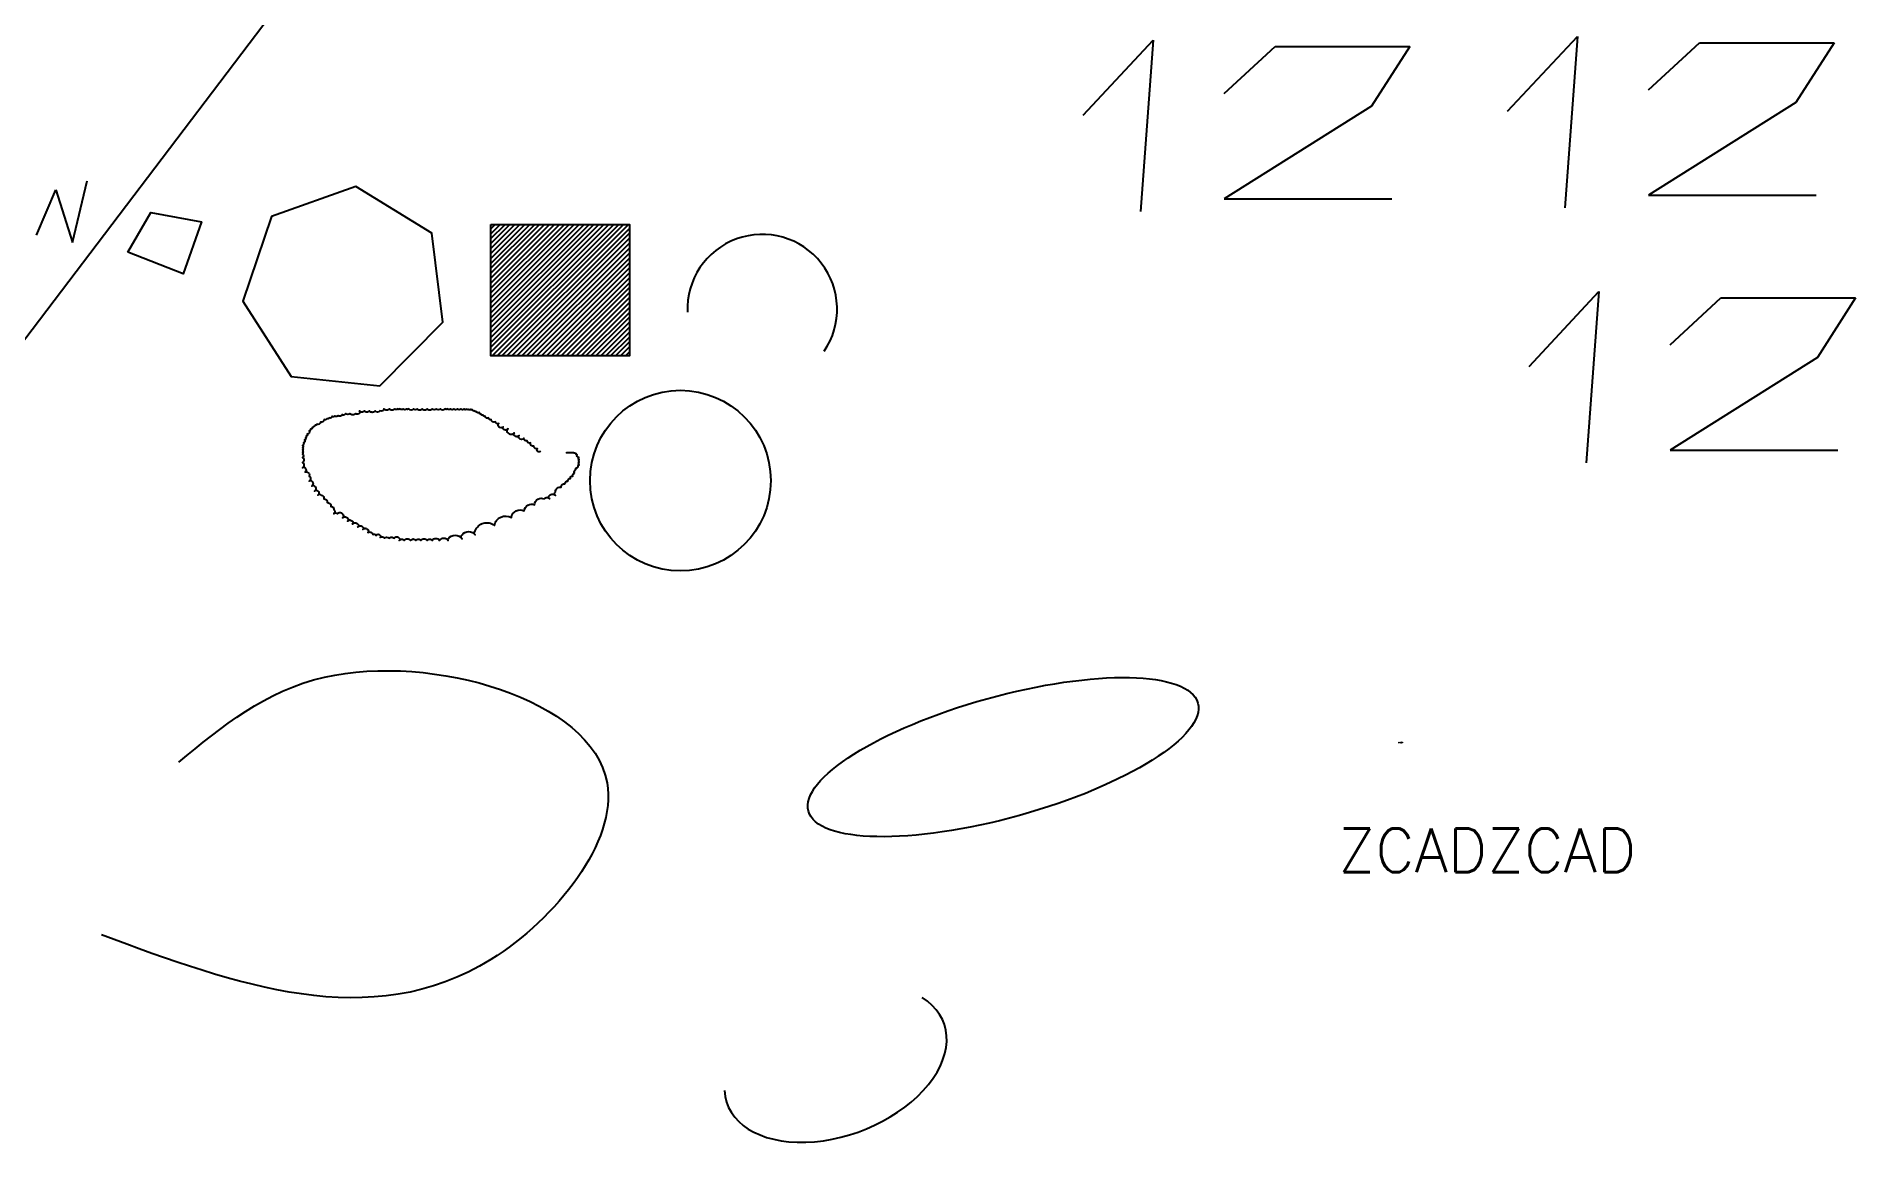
# Model space of a CAD drawing. Header units: inches. Extents: x 29 to 680, y -299 to 98.
import ezdxf

# ---------------------------------------------------------------- set-up
doc = ezdxf.new("R2010")
doc.units = ezdxf.units.IN
doc.header["$MEASUREMENT"] = 0
doc.layers.add('1layer', color=7, linetype='Continuous')
doc.styles.add('style2Text', font='txt.shx')

# ---------------------------------------------------------------- blocks, each defined once
blk = doc.blocks.new('A$C50234A02')
at = {"layer": '1layer'}
for p, q in [((0, 34.53), (25, 61.34)), ((25, 61.34), (20.45, 0)), ((50.45, 42.26), (68.64, 59.07)), ((68.64, 59.07), (116.82, 59.07)), ((116.82, 59.07), (103.18, 37.71)), ((103.18, 37.71), (50.45, 4.54)), ((50.45, 4.54), (110.45, 4.54))]:
    blk.add_line(p, q, dxfattribs=at)

msp = doc.modelspace()

# ---------------------------------------------------------------- hatches: boundary and pattern name
at = {"layer": '1layer'}
h = msp.add_hatch(dxfattribs=at)
h.set_pattern_fill('ANSI31', color=256, scale=10, style=0)
h.paths.add_polyline_path([(241.07, 30.35), (191.43, 30.35), (191.43, -16.72), (241.07, -16.72)])

# ---------------------------------------------------------------- linework, layer by layer
for p, q in [((41.73, 23.9), (47.02, 45.96)), ((28.83, 26.54), (35.83, 42.7)), ((35.83, 42.7), (41.73, 23.9))]:
    msp.add_line(p, q)
msp.add_xline((56.5, 31.41), (0.604749, 0.796416))
for points in [[(143.12, 43.99), (113, 33.16), (102.68, 2.86), (119.94, -24.09), (151.77, -27.41), (174.21, -4.58), (170.36, 27.19)], [(191.43, 30.35), (241.07, 30.35), (241.07, -16.72), (191.43, -16.72)]]:
    msp.add_lwpolyline(points, close=True)
msp.add_lwpolyline([(61.58, 20.43), (69.81, 34.62), (87.95, 31.3), (81.37, 12.66), (61.58, 20.43)])
msp.add_lwpolyline([(209.19, -50.8, -0.520567), (208.15, -50.8, -0.520567), (208.15, -49.91, -0.520567), (206.82, -49.02, -0.520567), (205.63, -47.83, -0.520567), (204.44, -47.09, -0.520567), (203.25, -46.2, -0.520567), (201.62, -46.2, -0.520567), (201.62, -45.16, -0.520567), (199.83, -45.16, -0.520567), (199.83, -44.27, -0.520567), (197.61, -44.27, -0.520567), (197.61, -42.78, -0.520567), (195.82, -42.78, -0.520567), (195.82, -42.04, -0.520567), (194.34, -42.04, -0.520567), (194.34, -40.85, -0.520567), (193, -40.26, -0.520567), (191.51, -39.51, -0.520567), (190.62, -38.92, -0.520567), (189.43, -38.32, -0.520567), (188.69, -37.88, -0.520567), (187.95, -37.58, -0.520567), (187.35, -36.99, -0.520567), (186.46, -36.69, -0.520567), (185.72, -36.39, -0.520567), (184.83, -35.95, -0.520567), (184.23, -35.8, -0.520567), (183.34, -35.8, -0.520567), (182.75, -35.8, -0.520567), (181.86, -35.65, -0.520567), (180.67, -35.65, -0.520567), (179.48, -35.65, -0.520567), (178.14, -35.65, -0.520567), (176.96, -35.65, -0.520567), (175.92, -35.65, -0.520567), (175.02, -35.65, -0.520567), (173.39, -35.65, -0.520567), (171.9, -35.65, -0.520567), (170.42, -35.65, -0.520567), (168.64, -35.65, -0.520567), (166.85, -35.65, -0.520567), (165.07, -35.65, -0.520567), (163.73, -35.65, -0.520567), (162.1, -35.65, -0.520567), (161.21, -35.65, -0.520567), (160.02, -35.65, -0.520567), (158.98, -35.65, -0.520567), (158.09, -35.65, -0.520567), (157.05, -35.65, -0.520567), (155.12, -35.65, -0.520567), (153.19, -35.65, -0.520567), (151.7, -36.39, -0.520567), (150.07, -36.39, -0.520567), (147.99, -36.39, -0.520567), (146.2, -36.39, -0.520567), (144.42, -36.39, -0.520567), (144.42, -37.14, -0.520567), (143.08, -37.29, -0.520567), (141, -37.29, -0.520567), (139.52, -37.29, -0.520567), (138.33, -37.73, -0.520567), (136.84, -38.03, -0.520567), (135.66, -38.18, -0.520567), (134.62, -38.32, -0.520567), (133.58, -38.92, -0.520567), (132.83, -39.07, -0.520567), (131.79, -39.51, -0.520567), (130.46, -40.4, -0.520567), (129.12, -41.15, -0.520567), (128.52, -41.44, -0.520567), (127.93, -42.04, -0.520567), (127.48, -42.33, -0.520567), (126.89, -42.93, -0.520567), (126.44, -43.52, -0.520567), (125.7, -44.71, -0.520567), (125.4, -45.45, -0.520567), (125.11, -46.05, -0.520567), (124.81, -46.79, -0.520567), (124.36, -47.83, -0.520567), (124.07, -48.72, -0.520567), (124.07, -49.61, -0.520567), (124.07, -50.35, -0.520567), (124.07, -51.1, -0.520567), (124.07, -51.84, -0.520567), (124.07, -53.03, -0.520567), (124.07, -54.81, -0.520567), (124.07, -56.74, -0.520567), (124.96, -56.74, -0.520567), (124.96, -58.37, -0.520567), (125.7, -58.37, -0.520567), (126.44, -59.71, -0.520567), (126.44, -61.49, -0.520567), (127.34, -61.49, -0.520567), (127.34, -63.27, -0.520567), (128.38, -63.27, -0.520567), (128.38, -65.06, -0.520567), (129.56, -65.06, -0.520567), (129.56, -66.54, -0.520567), (130.75, -66.54, -0.520567), (131.64, -67.88, -0.520567), (132.83, -69.22, -0.520567), (134.17, -70.55, -0.520567), (135.21, -71.59, -0.520567), (135.21, -73.23, -0.520567), (136.55, -73.23, -0.520567), (138.33, -73.23, -0.520567), (138.33, -74.71, -0.520567), (140.11, -74.71, -0.520567), (140.11, -75.9, -0.520567), (141.89, -75.9, -0.520567), (141.89, -76.94, -0.520567), (143.83, -76.94, -0.520567), (143.83, -77.98, -0.520567), (145.61, -77.98, -0.520567), (145.61, -78.87, -0.520567), (147.39, -78.87, -0.520567), (147.39, -79.91, -0.520567), (149.17, -80.65, -0.520567), (150.36, -80.95, -0.520567), (151.85, -80.95, -0.520567), (151.85, -81.69, -0.520567), (153.33, -81.99, -0.520567), (154.97, -81.99, -0.520567), (156.75, -81.99, -0.520567), (158.68, -81.99, -0.520567), (158.68, -82.73, -0.520567), (160.46, -82.73, -0.520567), (162.69, -82.73, -0.520567), (164.62, -82.73, -0.520567), (166.41, -82.73, -0.520567), (168.64, -82.73, -0.520567), (170.42, -82.73, -0.520567), (173.09, -82.73, -0.520567), (176.21, -82.73, -0.520567), (176.21, -82.14, -0.520567), (181.12, -82.14, -0.520567), (181.12, -80.8, -0.520567), (185.87, -80.8, -0.520567), (185.87, -79.31, -0.520567), (192.7, -77.38, -0.520567), (198.79, -74.56, -0.520567), (203.4, -72.19, -0.520567), (207.11, -69.96, -0.520567), (210.53, -67.88, -0.520567), (212.46, -67.88, -0.520567), (212.46, -66.69, -0.520567), (214.54, -66.69, -0.520567), (214.54, -65.35, -0.520567), (216.62, -63.72, -0.520567), (217.96, -62.53, -0.520567), (219, -61.49, -0.520567), (219.89, -60.6, -0.520567), (220.78, -59.71, -0.520567), (221.08, -58.97, -0.520567), (221.38, -58.52, -0.520567), (221.52, -57.78, -0.520567), (221.82, -57.33, -0.520567), (222.27, -56.74, -0.520567), (222.71, -56.44, -0.520567), (223.01, -55.7, -0.520567), (223.01, -54.96, -0.520567), (223.01, -54.36, -0.520567), (223.01, -53.77, -0.520567), (222.86, -53.03, -0.520567), (222.27, -52.14, -0.520567), (221.97, -51.69, -0.520567), (221.52, -51.39, -0.520567), (220.93, -51.25, -0.520567), (220.19, -51.25, -0.520567), (219.59, -51.25, -0.520567), (219, -51.25, -0.520567), (218.4, -51.25)], format="xyb")
msp.add_circle((259.26, -61.34), 32.33)
msp.add_arc((288.54, 0.03), 26.78, 325.69642, 182.42267)
msp.add_ellipse((374.73, -160.31), major_axis=(-69.67, -19.37), ratio=0.299881)
msp.add_ellipse((314.76, -269.96), major_axis=(-38.76, -14.53), ratio=0.624245, start_param=6.093404, end_param=9.873575)
at = {"end_tangent": (0.890871, 0.454256)}
msp.add_spline([(79.82, -162.14), (131.96, -131.7), (233.01, -169.52), (191.48, -232.72), (52.14, -223.95)], degree=3, dxfattribs=at)
at = {"layer": '1layer'}
for p, q in [((403.38, 69.49), (428.38, 96.3)), ((428.38, 96.3), (423.83, 34.96)), ((453.83, 77.22), (472.01, 94.03)), ((472.01, 94.03), (520.19, 94.03)), ((520.19, 94.03), (506.56, 72.67)), ((506.56, 72.67), (453.83, 39.5)), ((453.83, 39.5), (513.83, 39.5))]:
    msp.add_line(p, q, dxfattribs=at)

# ---------------------------------------------------------------- block references
for p in [(555.19, 36.32), (562.92, -55.01)]:
    msp.add_blockref('A$C50234A02', p, dxfattribs=at)

# ---------------------------------------------------------------- texts
at = {"layer": '1layer', "style": 'style2Text'}
msp.add_text('ZCADZCAD', height=15.546, dxfattribs=at).set_placement((494.61, -201.43))
at = {"layer": '1layer', "insert": (516.1, -154.98), "char_height": 0.2, "width": 155.9078, "attachment_point": 1, "style": 'style2Text'}
msp.add_mtext('Hello ZCAD', dxfattribs=at)

doc.saveas('drawing.dxf')
